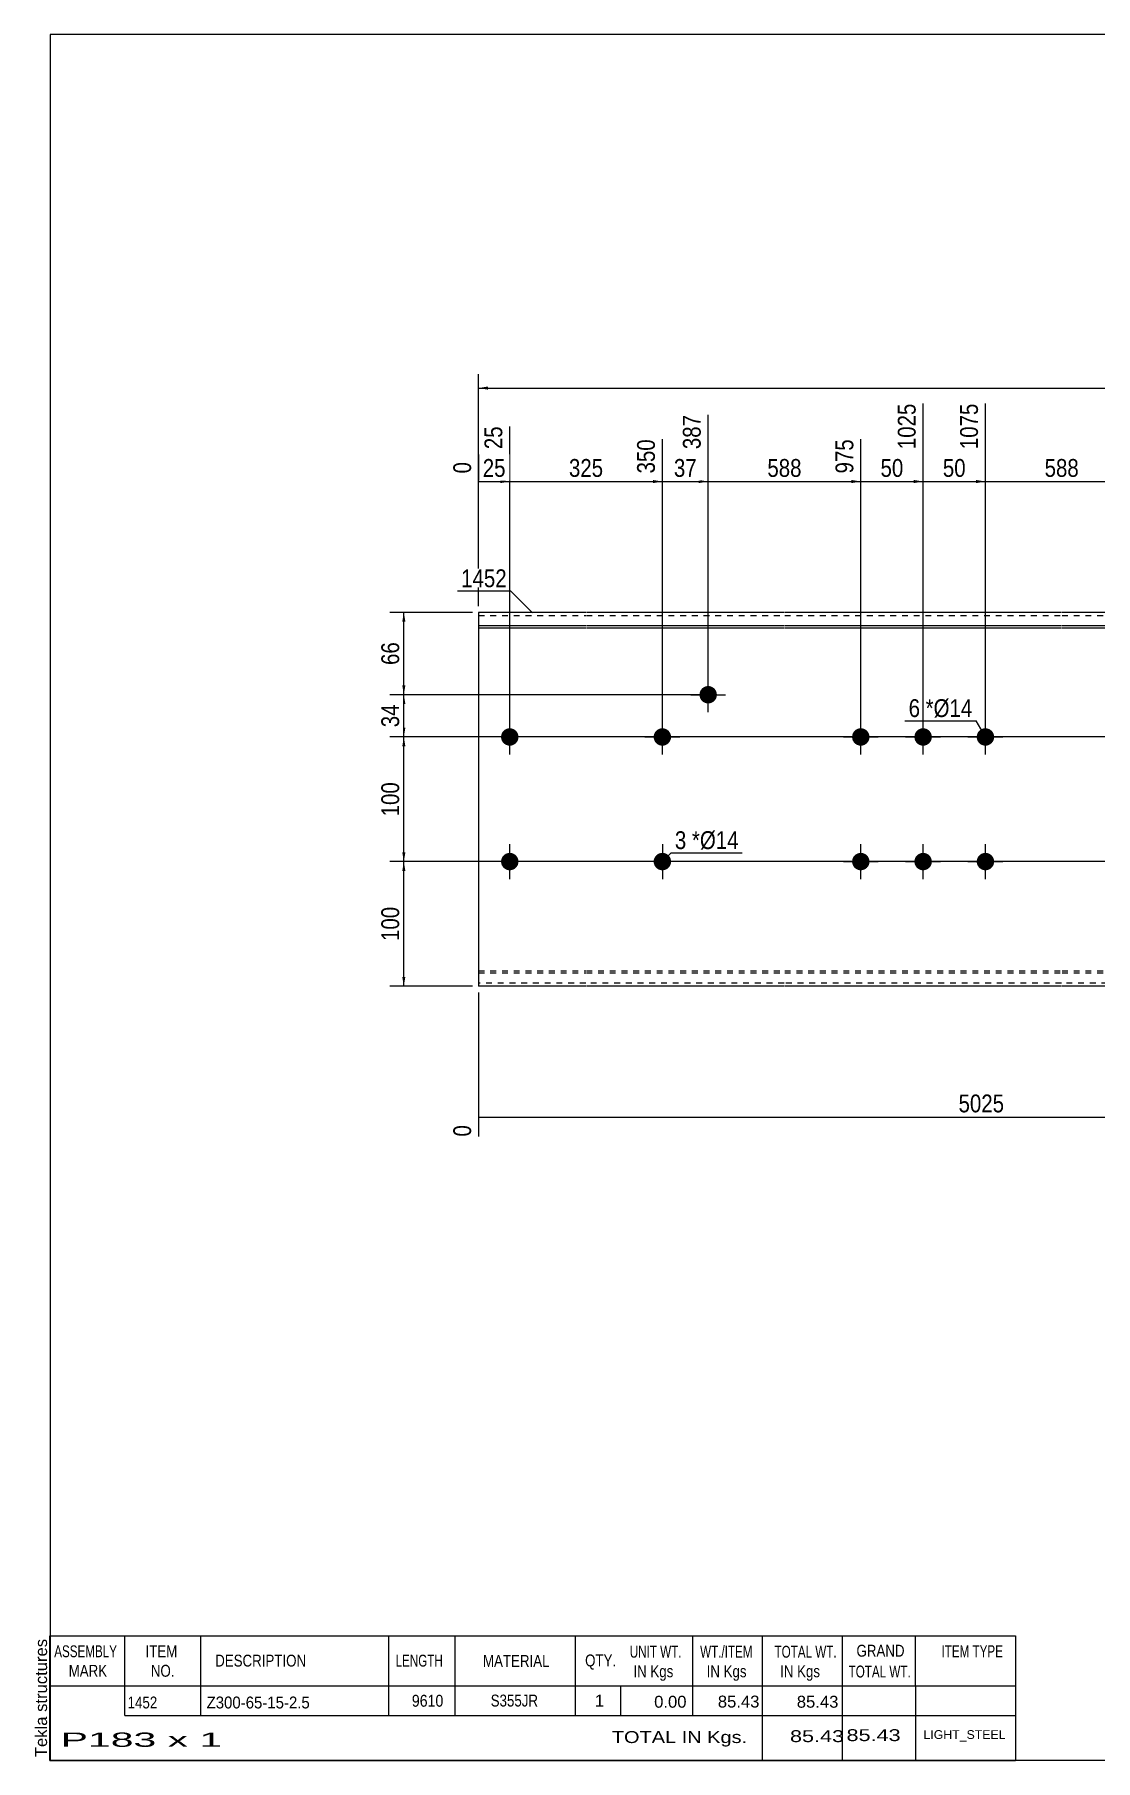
# Model space of a CAD drawing. Header units: millimetres. Extents: x -71 to 331, y -154 to 123.
# Drawn here: x -71.3 to 99, y -154.3 to 122.8 of the extents above; entities that cross this region are included whole.
import ezdxf

# ---------------------------------------------------------------- set-up
doc = ezdxf.new("R2010")
doc.units = ezdxf.units.MM
doc.linetypes.add('DXK_LINE_DOT1', pattern=[1.8814, 0.9407, -0.9407])
doc.styles.add('Arial', font='ARIAL.TTF', dxfattribs={"height": 0.2})
doc.styles.add('Arial Narrow', font='ARIALN.TTF', dxfattribs={"height": 0.2})

# ---------------------------------------------------------------- blocks, each defined once
blk = doc.blocks.new('Unknown-627191265-1992')
at = {"color": 5, "linetype": 'Continuous'}
for p, q in [((331.25, 122.75), (-68.75, 122.75)), ((-68.75, 122.75), (-68.75, -154.25)), ((331.25, -154.25), (331.25, 122.75)), ((-68.75, -154.25), (331.25, -154.25))]:
    blk.add_line(p, q, dxfattribs=at)
at = {"color": 174, "linetype": 'Continuous', "style": 'Arial'}
blk.add_text('Tekla structures', height=1.9102, rotation=90, dxfattribs=at).set_placement((-69.25, -153.75))
blk = doc.blocks.new('Bolt-627191265-1223 - 1203')
at = {"linetype": 'Continuous'}
blk.add_hatch(color=3, dxfattribs=at).paths.add_polyline_path([(28.09, 10, -1), (30.89, 10, -1)])
at = {"color": 3, "linetype": 'Continuous'}
for p, q in [((29.49, 7.2), (29.49, 12.8)), ((26.69, 10), (32.29, 10))]:
    blk.add_line(p, q, dxfattribs=at)
blk = doc.blocks.new('Part-627191265-1218 - 1203')
at = {"color": 2, "linetype": 'Continuous'}
for p, q in [((17.19, 30), (0, 30)), ((0, 30), (0, -30)), ((0, 27.88), (17.19, 27.88)), ((49.03, 30), (17.29, 30)), ((17.29, 27.88), (49.03, 27.88)), ((93.52, 30), (49.13, 30)), ((49.13, 27.88), (93.52, 27.88)), ((125.36, 30), (93.62, 30)), ((93.62, 27.88), (125.36, 27.88)), ((149.85, 30), (125.46, 30)), ((125.46, 27.88), (149.85, 27.88)), ((172.75, 30), (149.95, 30)), ((149.95, 27.88), (172.75, 27.88)), ((204.61, 30), (172.85, 30)), ((172.85, 27.88), (204.61, 27.88)), ((249.1, 30), (204.71, 30)), ((204.71, 27.88), (249.1, 27.88)), ((259.2, 30), (249.2, 30)), ((249.2, 27.88), (259.2, 27.88)), ((259.2, -30), (259.2, 30)), ((0, 27.53), (17.19, 27.53)), ((17.29, 27.53), (49.03, 27.53)), ((49.13, 27.53), (93.52, 27.53)), ((93.62, 27.53), (125.36, 27.53)), ((125.46, 27.53), (149.85, 27.53)), ((149.95, 27.53), (172.75, 27.53)), ((172.85, 27.53), (204.61, 27.53)), ((204.71, 27.53), (249.1, 27.53)), ((249.2, 27.53), (259.2, 27.53)), ((17.19, -30), (0, -30)), ((49.03, -30), (17.29, -30)), ((93.52, -30), (49.13, -30)), ((125.36, -30), (93.62, -30)), ((149.85, -30), (125.46, -30)), ((172.75, -30), (149.95, -30)), ((204.61, -30), (172.85, -30)), ((249.1, -30), (204.71, -30)), ((259.2, -30), (249.2, -30))]:
    blk.add_line(p, q, dxfattribs=at)
at = {"color": 7, "linetype": 'DXK_LINE_DOT1'}
for p, q in [((0, 29.5), (17.19, 29.5)), ((17.29, 29.5), (49.03, 29.5)), ((49.13, 29.5), (93.52, 29.5)), ((93.62, 29.5), (125.36, 29.5)), ((125.46, 29.5), (149.85, 29.5)), ((149.95, 29.5), (172.75, 29.5)), ((172.85, 29.5), (204.61, 29.5)), ((204.71, 29.5), (249.1, 29.5)), ((249.2, 29.5), (259.2, 29.5)), ((0, -27.53), (17.19, -27.53)), ((17.29, -27.53), (49.03, -27.53)), ((49.13, -27.53), (93.52, -27.53)), ((93.62, -27.53), (125.36, -27.53)), ((125.46, -27.53), (149.85, -27.53)), ((149.95, -27.53), (172.75, -27.53)), ((172.85, -27.53), (204.61, -27.53)), ((204.71, -27.53), (249.1, -27.53)), ((249.2, -27.53), (259.2, -27.53)), ((0, -27.88), (17.19, -27.88)), ((17.19, -29.5), (0, -29.5)), ((17.29, -27.88), (49.03, -27.88)), ((49.03, -29.5), (17.29, -29.5)), ((49.13, -27.88), (93.52, -27.88)), ((93.52, -29.5), (49.13, -29.5)), ((93.62, -27.88), (125.36, -27.88)), ((125.36, -29.5), (93.62, -29.5)), ((125.46, -27.88), (149.85, -27.88)), ((149.85, -29.5), (125.46, -29.5)), ((149.95, -27.88), (172.75, -27.88)), ((172.75, -29.5), (149.95, -29.5)), ((172.85, -27.88), (204.61, -27.88)), ((204.61, -29.5), (172.85, -29.5)), ((204.71, -27.88), (249.1, -27.88)), ((249.1, -29.5), (204.71, -29.5)), ((249.2, -27.88), (259.2, -27.88)), ((259.2, -29.5), (249.2, -29.5))]:
    blk.add_line(p, q, dxfattribs=at)
blk = doc.blocks.new('Bolt-627191265-1219 - 1203')
at = {"linetype": 'Continuous'}
for points in [[(59.93, 10, -1), (62.73, 10, -1)], [(69.93, 10, -1), (72.73, 10, -1)], [(79.93, 10, -1), (82.73, 10, -1)], [(59.93, -10, -1), (62.73, -10, -1)], [(69.93, -10, -1), (72.73, -10, -1)], [(79.93, -10, -1), (82.73, -10, -1)]]:
    blk.add_hatch(color=3, dxfattribs=at).paths.add_polyline_path(points)
at = {"color": 3, "linetype": 'Continuous'}
for p, q in [((61.33, 7.2), (61.33, 12.8)), ((71.33, 7.2), (71.33, 12.8)), ((81.33, 7.2), (81.33, 12.8)), ((58.53, 10), (64.13, 10)), ((68.53, 10), (74.13, 10)), ((78.53, 10), (84.13, 10)), ((61.33, -12.8), (61.33, -7.2)), ((71.33, -12.8), (71.33, -7.2)), ((81.33, -12.8), (81.33, -7.2)), ((58.53, -10), (64.13, -10)), ((68.53, -10), (74.13, -10)), ((78.53, -10), (84.13, -10))]:
    blk.add_line(p, q, dxfattribs=at)
blk = doc.blocks.new('Bolt-627191265-1220 - 1203')
at = {"linetype": 'Continuous'}
blk.add_hatch(color=3, dxfattribs=at).paths.add_polyline_path([(35.44, 16.78, -1), (38.24, 16.78, -1)])
at = {"color": 3, "linetype": 'Continuous'}
for p, q in [((36.84, 13.98), (36.84, 19.58)), ((34.04, 16.78), (39.64, 16.78))]:
    blk.add_line(p, q, dxfattribs=at)
blk = doc.blocks.new('Bolt-627191265-1222 - 1203')
at = {"linetype": 'Continuous'}
blk.add_hatch(color=3, dxfattribs=at).paths.add_polyline_path([(30.89, -10, -1), (28.09, -10, -1)])
at = {"color": 3, "linetype": 'Continuous'}
for p, q in [((29.49, -7.2), (29.49, -12.8)), ((32.29, -10), (26.69, -10))]:
    blk.add_line(p, q, dxfattribs=at)
blk = doc.blocks.new('Bolt-627191265-1231 - 1203')
at = {"linetype": 'Continuous'}
for points in [[(3.6, 10, -1), (6.4, 10, -1)], [(136.25, 10, -1), (139.05, 10, -1)]]:
    blk.add_hatch(color=3, dxfattribs=at).paths.add_polyline_path(points)
at = {"color": 3, "linetype": 'Continuous'}
for p, q in [((5, 7.2), (5, 12.8)), ((137.65, 7.2), (137.65, 12.8)), ((7.8, 10), (2.2, 10)), ((140.45, 10), (134.85, 10))]:
    blk.add_line(p, q, dxfattribs=at)
blk = doc.blocks.new('Bolt-627191265-1232 - 1203')
at = {"linetype": 'Continuous'}
for points in [[(3.6, -10, -1), (6.4, -10, -1)], [(136.25, -10, -1), (139.05, -10, -1)]]:
    blk.add_hatch(color=3, dxfattribs=at).paths.add_polyline_path(points)
at = {"color": 3, "linetype": 'Continuous'}
for p, q in [((5, -12.8), (5, -7.2)), ((137.65, -12.8), (137.65, -7.2)), ((7.8, -10), (2.2, -10)), ((140.45, -10), (134.85, -10))]:
    blk.add_line(p, q, dxfattribs=at)
blk = doc.blocks.new('StraightDimension-627191265-1273 - 1203')
at = {"linetype": 'Continuous'}
blk.add_hatch(color=7, dxfattribs=at).paths.add_polyline_path([(69.83, 51.25), (71.33, 51), (69.83, 50.75)])
at = {"color": 7, "linetype": 'Continuous'}
for p, q in [((71.33, 11), (71.33, 63.51)), ((61.33, 11), (61.33, 57.78)), ((61.33, 51), (71.33, 51))]:
    blk.add_line(p, q, dxfattribs=at)
at = {"color": 0}
blk.add_wipeout([(68.75, 51.15), (68.75, 55.35), (63.9, 55.35), (63.9, 51.15)], dxfattribs=at)
at = {"color": 0, "linetype": 'Continuous'}
blk.add_wipeout([(70.73, 64.11), (66.53, 64.11), (66.53, 55.6), (70.73, 55.6)], dxfattribs=at)
at = {"color": 3, "linetype": 'Continuous', "style": 'Arial Narrow'}
blk.add_text('1025', height=2.863, rotation=90.0002, dxfattribs=at).set_placement((70.13, 56.2))
at = {"color": 3, "style": 'Arial Narrow'}
blk.add_text('50', height=2.863, dxfattribs=at).set_placement((64.5, 51.75))
blk = doc.blocks.new('StraightDimension-627191265-1271 - 1203')
at = {"linetype": 'Continuous'}
blk.add_hatch(color=7, dxfattribs=at).paths.add_polyline_path([(104.31, 51.25), (105.81, 51), (104.31, 50.75)])
at = {"color": 7, "linetype": 'Continuous'}
for p, q in [((81.33, 11), (81.33, 63.51)), ((105.81, 17.78), (105.81, 59.61)), ((81.33, 51), (105.81, 51))]:
    blk.add_line(p, q, dxfattribs=at)
at = {"color": 0, "linetype": 'Continuous'}
blk.add_wipeout([(105.21, 60.21), (101.01, 60.21), (101.01, 51.7), (105.21, 51.7)], dxfattribs=at)
at = {"color": 0}
blk.add_wipeout([(96.91, 51.15), (96.91, 55.35), (90.23, 55.35), (90.23, 51.15)], dxfattribs=at)
at = {"color": 3, "linetype": 'Continuous', "style": 'Arial Narrow'}
blk.add_text('1663', height=2.863, rotation=90.0002, dxfattribs=at).set_placement((104.61, 52.3))
at = {"color": 3, "style": 'Arial Narrow'}
blk.add_text('588', height=2.863, dxfattribs=at).set_placement((90.83, 51.75))
blk = doc.blocks.new('StraightDimension-627191265-1272 - 1203')
at = {"linetype": 'Continuous'}
blk.add_hatch(color=7, dxfattribs=at).paths.add_polyline_path([(79.83, 51.25), (81.33, 51), (79.83, 50.75)])
at = {"color": 7, "linetype": 'Continuous'}
for p, q in [((71.33, 11), (71.33, 63.51)), ((81.33, 11), (81.33, 63.51)), ((71.33, 51), (81.33, 51))]:
    blk.add_line(p, q, dxfattribs=at)
at = {"color": 0}
blk.add_wipeout([(78.75, 51.15), (78.75, 55.35), (73.9, 55.35), (73.9, 51.15)], dxfattribs=at)
at = {"color": 0, "linetype": 'Continuous'}
blk.add_wipeout([(80.73, 64.11), (76.53, 64.11), (76.53, 55.6), (80.73, 55.6)], dxfattribs=at)
at = {"color": 3, "linetype": 'Continuous', "style": 'Arial Narrow'}
blk.add_text('1075', height=2.863, rotation=90.0002, dxfattribs=at).set_placement((80.13, 56.2))
at = {"color": 3, "style": 'Arial Narrow'}
blk.add_text('50', height=2.863, dxfattribs=at).set_placement((74.5, 51.75))
blk = doc.blocks.new('StraightDimension-627191265-1274 - 1203')
at = {"linetype": 'Continuous'}
blk.add_hatch(color=7, dxfattribs=at).paths.add_polyline_path([(59.83, 51.25), (61.33, 51), (59.83, 50.75)])
at = {"color": 7, "linetype": 'Continuous'}
for p, q in [((36.84, 17.78), (36.84, 61.68)), ((61.33, 11), (61.33, 57.78)), ((36.84, 51), (61.33, 51))]:
    blk.add_line(p, q, dxfattribs=at)
at = {"color": 0, "linetype": 'Continuous'}
blk.add_wipeout([(60.73, 58.38), (56.53, 58.38), (56.53, 51.7), (60.73, 51.7)], dxfattribs=at)
at = {"color": 0}
blk.add_wipeout([(52.42, 51.15), (52.42, 55.35), (45.74, 55.35), (45.74, 51.15)], dxfattribs=at)
at = {"color": 3, "linetype": 'Continuous', "style": 'Arial Narrow'}
blk.add_text('975', height=2.863, rotation=90.0002, dxfattribs=at).set_placement((60.13, 52.3))
at = {"color": 3, "style": 'Arial Narrow'}
blk.add_text('588', height=2.863, dxfattribs=at).set_placement((46.34, 51.75))
blk = doc.blocks.new('StraightDimension-627191265-1275 - 1203')
at = {"linetype": 'Continuous'}
blk.add_hatch(color=7, dxfattribs=at).paths.add_polyline_path([(35.34, 51.25), (36.84, 51), (35.34, 50.75)])
at = {"color": 7, "linetype": 'Continuous'}
for p, q in [((36.84, 17.78), (36.84, 61.68)), ((29.49, 11), (29.49, 57.78)), ((29.49, 51), (36.84, 51))]:
    blk.add_line(p, q, dxfattribs=at)
at = {"color": 0}
blk.add_wipeout([(35.59, 51.15), (35.59, 55.35), (30.74, 55.35), (30.74, 51.15)], dxfattribs=at)
at = {"color": 0, "linetype": 'Continuous'}
blk.add_wipeout([(36.24, 62.28), (32.04, 62.28), (32.04, 55.6), (36.24, 55.6)], dxfattribs=at)
at = {"color": 3, "linetype": 'Continuous', "style": 'Arial Narrow'}
blk.add_text('387', height=2.863, rotation=90.0002, dxfattribs=at).set_placement((35.64, 56.2))
at = {"color": 3, "style": 'Arial Narrow'}
blk.add_text('37', height=2.863, dxfattribs=at).set_placement((31.34, 51.75))
blk = doc.blocks.new('StraightDimension-627191265-1276 - 1203')
at = {"linetype": 'Continuous'}
blk.add_hatch(color=7, dxfattribs=at).paths.add_polyline_path([(27.99, 51.25), (29.49, 51), (27.99, 50.75)])
at = {"color": 7, "linetype": 'Continuous'}
for p, q in [((5, 11), (5, 59.86)), ((29.49, 11), (29.49, 57.78)), ((5, 51), (29.49, 51))]:
    blk.add_line(p, q, dxfattribs=at)
at = {"color": 0, "linetype": 'Continuous'}
blk.add_wipeout([(28.89, 58.38), (24.69, 58.38), (24.69, 51.7), (28.89, 51.7)], dxfattribs=at)
at = {"color": 0}
blk.add_wipeout([(20.59, 51.15), (20.59, 55.35), (13.9, 55.35), (13.9, 51.15)], dxfattribs=at)
at = {"color": 3, "linetype": 'Continuous', "style": 'Arial Narrow'}
blk.add_text('350', height=2.863, rotation=90.0002, dxfattribs=at).set_placement((28.29, 52.3))
at = {"color": 3, "style": 'Arial Narrow'}
blk.add_text('325', height=2.863, dxfattribs=at).set_placement((14.5, 51.75))
blk = doc.blocks.new('StraightDimension-627191265-1277 - 1203')
at = {"linetype": 'Continuous'}
blk.add_hatch(color=7, dxfattribs=at).paths.add_polyline_path([(3.5, 51.25), (5, 51), (3.5, 50.75)])
at = {"color": 7, "linetype": 'Continuous'}
for p, q in [((5, 11), (5, 59.86)), ((0, 31), (0, 54.13)), ((0, 51), (5, 51))]:
    blk.add_line(p, q, dxfattribs=at)
at = {"color": 0}
blk.add_wipeout([(4.93, 51.15), (4.93, 55.35), (0.07, 55.35), (0.07, 51.15)], dxfattribs=at)
at = {"color": 0, "linetype": 'Continuous'}
blk.add_wipeout([(4.4, 60.46), (0.2, 60.46), (0.2, 55.6), (4.4, 55.6)], dxfattribs=at)
at = {"color": 3, "linetype": 'Continuous', "style": 'Arial Narrow'}
blk.add_text('25', height=2.863, rotation=90.0002, dxfattribs=at).set_placement((3.8, 56.2))
at = {"color": 3, "style": 'Arial Narrow'}
blk.add_text('25', height=2.863, dxfattribs=at).set_placement((0.67, 51.75))
at = {"color": 0, "linetype": 'Continuous'}
blk.add_wipeout([(-0.6, 54.73), (-4.8, 54.73), (-4.8, 51.7), (-0.6, 51.7)], dxfattribs=at)
at = {"color": 3, "linetype": 'Continuous', "style": 'Arial Narrow'}
blk.add_text('0', height=2.86, rotation=90.0002, dxfattribs=at).set_placement((-1.2, 52.3))
blk = doc.blocks.new('StraightDimension-627191265-1323 - 1203')
at = {"linetype": 'Continuous'}
blk.add_hatch(color=7, dxfattribs=at).paths.add_polyline_path([(159.85, -50.75), (161.35, -51), (159.85, -51.25)])
at = {"color": 7, "linetype": 'Continuous'}
for p, q in [((161.35, -11), (161.35, -59.61)), ((0, -31), (0, -54.13)), ((0, -51), (161.35, -51))]:
    blk.add_line(p, q, dxfattribs=at)
at = {"color": 0}
blk.add_wipeout([(84.93, -50.85), (84.93, -46.65), (76.42, -46.65), (76.42, -50.85)], dxfattribs=at)
at = {"color": 0, "linetype": 'Continuous'}
for points in [[(-0.6, -51.7), (-4.8, -51.7), (-4.8, -54.73), (-0.6, -54.73)], [(160.75, -51.7), (156.55, -51.7), (156.55, -60.21), (160.75, -60.21)]]:
    blk.add_wipeout(points, dxfattribs=at)
at = {"color": 3, "style": 'Arial Narrow'}
blk.add_text('5025', height=2.863, dxfattribs=at).set_placement((77.02, -50.25))
at = {"color": 3, "linetype": 'Continuous', "style": 'Arial Narrow'}
for s, height, p in [('0', 2.86, (-1.2, -54.13)), ('5025', 2.863, (160.15, -59.61))]:
    blk.add_text(s, height=height, rotation=90.0002, dxfattribs=at).set_placement(p)
blk = doc.blocks.new('StraightDimension-627191265-1371 - 1203')
at = {"linetype": 'Continuous'}
for points in [[(-12.25, 28.5), (-12, 30), (-11.75, 28.5)], [(-11.75, 18.28), (-12, 16.78), (-12.25, 18.28)]]:
    blk.add_hatch(color=7, dxfattribs=at).paths.add_polyline_path(points)
at = {"color": 7, "linetype": 'Continuous'}
for p, q in [((-1, 30), (-14.25, 30)), ((-12, 16.78), (-12, 30)), ((35.84, 16.78), (-14.25, 16.78))]:
    blk.add_line(p, q, dxfattribs=at)
at = {"color": 0}
blk.add_wipeout([(-12.15, 25.82), (-16.35, 25.82), (-16.35, 20.96), (-12.15, 20.96)], dxfattribs=at)
at = {"color": 3, "style": 'Arial Narrow'}
blk.add_text('66', height=2.863, rotation=90.0002, dxfattribs=at).set_placement((-12.75, 21.56))
blk = doc.blocks.new('StraightDimension-627191265-1372 - 1203')
at = {"linetype": 'Continuous'}
for points in [[(-12.25, 15.28), (-12, 16.78), (-11.75, 15.28)], [(-11.75, 11.5), (-12, 10), (-12.25, 11.5)]]:
    blk.add_hatch(color=7, dxfattribs=at).paths.add_polyline_path(points)
at = {"color": 7, "linetype": 'Continuous'}
for p, q in [((35.84, 16.78), (-14.25, 16.78)), ((-12, 10), (-12, 16.78)), ((215.91, 10), (-14.25, 10))]:
    blk.add_line(p, q, dxfattribs=at)
at = {"color": 0}
blk.add_wipeout([(-12.15, 15.82), (-16.35, 15.82), (-16.35, 10.96), (-12.15, 10.96)], dxfattribs=at)
at = {"color": 3, "style": 'Arial Narrow'}
blk.add_text('34', height=2.863, rotation=90.0002, dxfattribs=at).set_placement((-12.75, 11.56))
blk = doc.blocks.new('StraightDimension-627191265-1373 - 1203')
at = {"linetype": 'Continuous'}
for points in [[(-12.25, 8.5), (-12, 10), (-11.75, 8.5)], [(-11.75, -8.5), (-12, -10), (-12.25, -8.5)]]:
    blk.add_hatch(color=7, dxfattribs=at).paths.add_polyline_path(points)
at = {"color": 7, "linetype": 'Continuous'}
for p, q in [((215.91, 10), (-14.25, 10)), ((-12, -10), (-12, 10)), ((215.91, -10), (-14.25, -10))]:
    blk.add_line(p, q, dxfattribs=at)
at = {"color": 0}
blk.add_wipeout([(-12.15, 3.34), (-16.35, 3.34), (-16.35, -3.34), (-12.15, -3.34)], dxfattribs=at)
at = {"color": 3, "style": 'Arial Narrow'}
blk.add_text('100', height=2.863, rotation=90.0002, dxfattribs=at).set_placement((-12.75, -2.74))
blk = doc.blocks.new('StraightDimension-627191265-1374 - 1203')
at = {"linetype": 'Continuous'}
for points in [[(-12.25, -11.5), (-12, -10), (-11.75, -11.5)], [(-11.75, -28.5), (-12, -30), (-12.25, -28.5)]]:
    blk.add_hatch(color=7, dxfattribs=at).paths.add_polyline_path(points)
at = {"color": 7, "linetype": 'Continuous'}
for p, q in [((215.91, -10), (-14.25, -10)), ((-12, -30), (-12, -10)), ((-1, -30), (-14.25, -30))]:
    blk.add_line(p, q, dxfattribs=at)
at = {"color": 0}
blk.add_wipeout([(-12.15, -16.66), (-16.35, -16.66), (-16.35, -23.34), (-12.15, -23.34)], dxfattribs=at)
at = {"color": 3, "style": 'Arial Narrow'}
blk.add_text('100', height=2.863, rotation=90.0002, dxfattribs=at).set_placement((-12.75, -22.74))
blk = doc.blocks.new('StraightDimension-627191265-1391 - 1203')
at = {"linetype": 'Continuous'}
for points in [[(1.5, 65.75), (0, 66), (1.5, 66.25)], [(257.7, 66.25), (259.2, 66), (257.7, 65.75)]]:
    blk.add_hatch(color=7, dxfattribs=at).paths.add_polyline_path(points)
at = {"color": 7, "linetype": 'Continuous'}
for p, q in [((0, 31), (0, 68.25)), ((259.2, 31), (259.2, 68.25)), ((0, 66), (259.2, 66))]:
    blk.add_line(p, q, dxfattribs=at)
at = {"color": 0}
blk.add_wipeout([(133.86, 66.15), (133.86, 70.35), (125.34, 70.35), (125.34, 66.15)], dxfattribs=at)
at = {"color": 3, "style": 'Arial Narrow'}
blk.add_text('9611', height=2.863, dxfattribs=at).set_placement((125.94, 66.75))
blk = doc.blocks.new('CBS_BOM-627191265-2018')
at = {"color": 7, "linetype": 'Continuous'}
for p, q in [((-68.78, -142.28), (-68.78, -134.28)), ((-68.78, -134.28), (86.14, -134.28)), ((-56.78, -142.28), (-56.78, -134.28)), ((-44.59, -142.28), (-44.59, -134.28)), ((-14.43, -142.28), (-14.43, -134.28)), ((-3.75, -142.28), (-3.75, -134.28)), ((15.57, -142.28), (15.57, -134.28)), ((34.37, -142.28), (34.37, -134.28)), ((45.58, -142.28), (45.58, -134.28)), ((58.37, -142.28), (58.37, -134.28)), ((70.12, -142.28), (70.12, -134.28)), ((86.14, -134.29), (86.14, -142.27)), ((-68.78, -142.28), (86.14, -142.28)), ((-68.78, -147.08), (-68.78, -142.28)), ((-56.78, -147.08), (-56.78, -142.28)), ((-44.59, -147.08), (-44.59, -142.28)), ((-14.43, -147.08), (-14.43, -142.28)), ((-3.75, -147.08), (-3.75, -142.28)), ((15.57, -147.08), (15.57, -142.28)), ((22.83, -147.08), (22.83, -142.28)), ((34.37, -147.08), (34.37, -142.28)), ((45.58, -147.08), (45.58, -142.28)), ((58.37, -147.08), (58.37, -142.28)), ((70.14, -147.08), (70.14, -142.28)), ((86.14, -142.28), (86.14, -147.08)), ((-68.78, -154.28), (-68.78, -147.1)), ((-56.78, -147.08), (86.14, -147.08)), ((45.58, -154.28), (45.58, -147.1)), ((58.37, -154.28), (58.37, -147.1)), ((70.18, -154.28), (70.18, -147.1)), ((86.14, -147.08), (86.14, -154.28)), ((-68.78, -154.28), (86.14, -154.28))]:
    blk.add_line(p, q, dxfattribs=at)
at = {"color": 3, "linetype": 'Continuous', "style": 'Arial'}
for s, height, width, p in [('GRAND', 1.91, 0.8, (60.64, -137.62)), ('ASSEMBLY', 1.91, 0.7, (-68.1, -137.71)), ('ITEM', 1.91, 0.8, (-53.45, -137.71)), ('DESCRIPTION', 1.9102, 0.8, (-42.27, -139.21)), ('LENGTH', 1.91, 0.7, (-13.32, -139.21)), ('MATERIAL', 1.91, 0.8, (0.7, -139.26)), ('QTY.', 1.91, 0.8, (17.09, -139.18)), ('UNIT WT.', 1.91, 0.7, (24.26, -137.78)), ('WT./ITEM', 1.91, 0.7, (35.55, -137.78)), ('TOTAL WT.', 1.91, 0.7, (47.49, -137.78)), ('ITEM TYPE', 1.91, 0.7, (74.28, -137.7)), ('MARK', 1.91, 0.8, (-65.78, -140.84)), ('NO.', 1.91, 0.8, (-52.6, -140.84)), ('IN Kgs', 1.91, 0.8, (24.84, -140.92)), ('IN Kgs', 1.91, 0.8, (36.59, -140.92)), ('IN Kgs', 1.91, 0.8, (48.38, -140.92)), ('TOTAL WT.', 1.91, 0.7, (59.38, -140.96))]:
    blk.add_text(s, height=height, dxfattribs=dict(at, width=width)).set_placement(p)
at = {"color": 7, "linetype": 'Continuous', "style": 'Arial'}
for s, height, width, p in [('1452', 1.91, 0.8, (-56.32, -145.93)), ('Z300-65-15-2.5', 1.9102, 0.9, (-43.65, -145.93)), ('9610', 1.91, 0.85, (-10.71, -145.65)), ('S355JR', 1.91, 0.8, (1.94, -145.62))]:
    blk.add_text(s, height=height, dxfattribs=dict(at, width=width)).set_placement(p)
for s, p in [('1', (18.66, -145.62)), ('0.00', (28.17, -145.81)), ('85.43', (38.39, -145.78)), ('85.43', (51.06, -145.81))]:
    blk.add_text(s, height=1.91, dxfattribs=at).set_placement(p)
at = {"color": 6, "linetype": 'Continuous', "style": 'Arial'}
for s, height, width, p in [('TOTAL IN Kgs.', 1.9102, 1.2, (21.38, -151.48)), ('85.43', 1.91, 1.3, (49.97, -151.33)), ('85.43', 1.91, 1.3, (59.04, -151.17)), ('P183 x 1', 2.292, 2.05, (-67.06, -152.09))]:
    blk.add_text(s, height=height, dxfattribs=dict(at, width=width)).set_placement(p)
blk.add_text('LIGHT_STEEL', height=1.4135, dxfattribs=at).set_placement((71.39, -150.83))
blk = doc.blocks.new('MarkSet-627191265-1406 - 1203')
at = {"color": 0}
blk.add_wipeout([(33.33, -7.99), (33.33, -4.99), (31.5, -4.99), (31.5, -7.99)], dxfattribs=at)
blk.add_wipeout([(33.33, -7.99), (33.33, -4.99), (31.5, -4.99), (31.5, -7.99)], dxfattribs=at)
at = {"color": 7, "linetype": 'Continuous'}
blk.add_line((29.49, -10), (30.9, -8.59), dxfattribs=at)
at = {"color": 0}
blk.add_wipeout([(35.51, -7.99), (35.51, -4.99), (34.23, -4.99), (34.23, -7.99)], dxfattribs=at)
blk.add_wipeout([(35.51, -7.99), (35.51, -4.99), (34.23, -4.99), (34.23, -7.99)], dxfattribs=at)
at = {"color": 3, "style": 'Arial Narrow'}
blk.add_text('3', height=2.86, dxfattribs=at).set_placement((31.5, -7.99))
at = {"color": 0}
blk.add_wipeout([(41.72, -7.99), (41.72, -4.99), (35.51, -4.99), (35.51, -7.99)], dxfattribs=at)
blk.add_wipeout([(41.72, -7.99), (41.72, -4.99), (35.51, -4.99), (35.51, -7.99)], dxfattribs=at)
at = {"color": 7, "linetype": 'Continuous'}
blk.add_line((30.9, -8.59), (42.32, -8.59), dxfattribs=at)
at = {"color": 3, "style": 'Arial Narrow'}
for s, height, p in [('*', 2.86, (34.23, -7.99)), ('Ø14', 2.863, (35.51, -7.99))]:
    blk.add_text(s, height=height, dxfattribs=at).set_placement(p)
blk = doc.blocks.new('Mark-627191265-1394 - 1203')
at = {"color": 0}
blk.add_wipeout([(4.51, 34.04), (4.51, 37.04), (-2.8, 37.04), (-2.8, 34.04)], dxfattribs=at)
blk.add_wipeout([(4.51, 34.04), (4.51, 37.04), (-2.8, 37.04), (-2.8, 34.04)], dxfattribs=at)
at = {"color": 7, "linetype": 'Continuous'}
for p in [(-3.4, 33.44), (8.65, 29.9)]:
    blk.add_line(p, (5.11, 33.44), dxfattribs=at)
at = {"color": 3, "style": 'Arial Narrow'}
blk.add_text('1452', height=2.863, dxfattribs=at).set_placement((-2.8, 34.04))
blk = doc.blocks.new('Mark-627191265-1427 - 1203')
at = {"color": 0}
blk.add_wipeout([(70.84, 13.2), (70.84, 16.2), (69.01, 16.2), (69.01, 13.2)], dxfattribs=at)
blk.add_wipeout([(70.84, 13.2), (70.84, 16.2), (69.01, 16.2), (69.01, 13.2)], dxfattribs=at)
blk.add_wipeout([(73.01, 13.2), (73.01, 16.2), (71.74, 16.2), (71.74, 13.2)], dxfattribs=at)
blk.add_wipeout([(73.01, 13.2), (73.01, 16.2), (71.74, 16.2), (71.74, 13.2)], dxfattribs=at)
at = {"color": 3, "style": 'Arial Narrow'}
blk.add_text('6', height=2.86, dxfattribs=at).set_placement((69.01, 13.2))
at = {"color": 0}
blk.add_wipeout([(79.23, 13.2), (79.23, 16.2), (73.01, 16.2), (73.01, 13.2)], dxfattribs=at)
blk.add_wipeout([(79.23, 13.2), (79.23, 16.2), (73.01, 16.2), (73.01, 13.2)], dxfattribs=at)
at = {"color": 7, "linetype": 'Continuous'}
for p in [(68.41, 12.6), (81.33, 10)]:
    blk.add_line(p, (79.83, 12.6), dxfattribs=at)
at = {"color": 3, "style": 'Arial Narrow'}
for s, height, p in [('*', 2.86, (71.74, 13.2)), ('Ø14', 2.863, (73.01, 13.2))]:
    blk.add_text(s, height=height, dxfattribs=at).set_placement(p)

msp = doc.modelspace()

# ---------------------------------------------------------------- block references
for name in ['Unknown-627191265-1992', 'Part-627191265-1218 - 1203', 'Bolt-627191265-1220 - 1203', 'Bolt-627191265-1231 - 1203', 'Bolt-627191265-1223 - 1203', 'Bolt-627191265-1219 - 1203', 'Bolt-627191265-1232 - 1203', 'Bolt-627191265-1222 - 1203', 'CBS_BOM-627191265-2018']:
    msp.add_blockref(name, (0, 0))

# ---------------------------------------------------------------- next in the draw order: block references
for name in ['StraightDimension-627191265-1273 - 1203', 'StraightDimension-627191265-1271 - 1203', 'StraightDimension-627191265-1323 - 1203']:
    msp.add_blockref(name, (0, 0))

# ---------------------------------------------------------------- next in the draw order: block references
for name in ['StraightDimension-627191265-1272 - 1203', 'StraightDimension-627191265-1274 - 1203']:
    msp.add_blockref(name, (0, 0))

# ---------------------------------------------------------------- next in the draw order: block references
msp.add_blockref('StraightDimension-627191265-1275 - 1203', (0, 0))

# ---------------------------------------------------------------- next in the draw order: block references
msp.add_blockref('StraightDimension-627191265-1276 - 1203', (0, 0))

# ---------------------------------------------------------------- next in the draw order: block references
msp.add_blockref('StraightDimension-627191265-1277 - 1203', (0, 0))

# ---------------------------------------------------------------- next in the draw order: block references
msp.add_blockref('StraightDimension-627191265-1371 - 1203', (0, 0))

# ---------------------------------------------------------------- next in the draw order: block references
for name in ['StraightDimension-627191265-1391 - 1203', 'StraightDimension-627191265-1372 - 1203']:
    msp.add_blockref(name, (0, 0))

# ---------------------------------------------------------------- next in the draw order: block references
for name in ['Mark-627191265-1394 - 1203', 'StraightDimension-627191265-1373 - 1203']:
    msp.add_blockref(name, (0, 0))

# ---------------------------------------------------------------- next in the draw order: block references
for name in ['Mark-627191265-1427 - 1203', 'StraightDimension-627191265-1374 - 1203']:
    msp.add_blockref(name, (0, 0))

# ---------------------------------------------------------------- next in the draw order: block references
msp.add_blockref('MarkSet-627191265-1406 - 1203', (0, 0))

doc.saveas('drawing.dxf')
